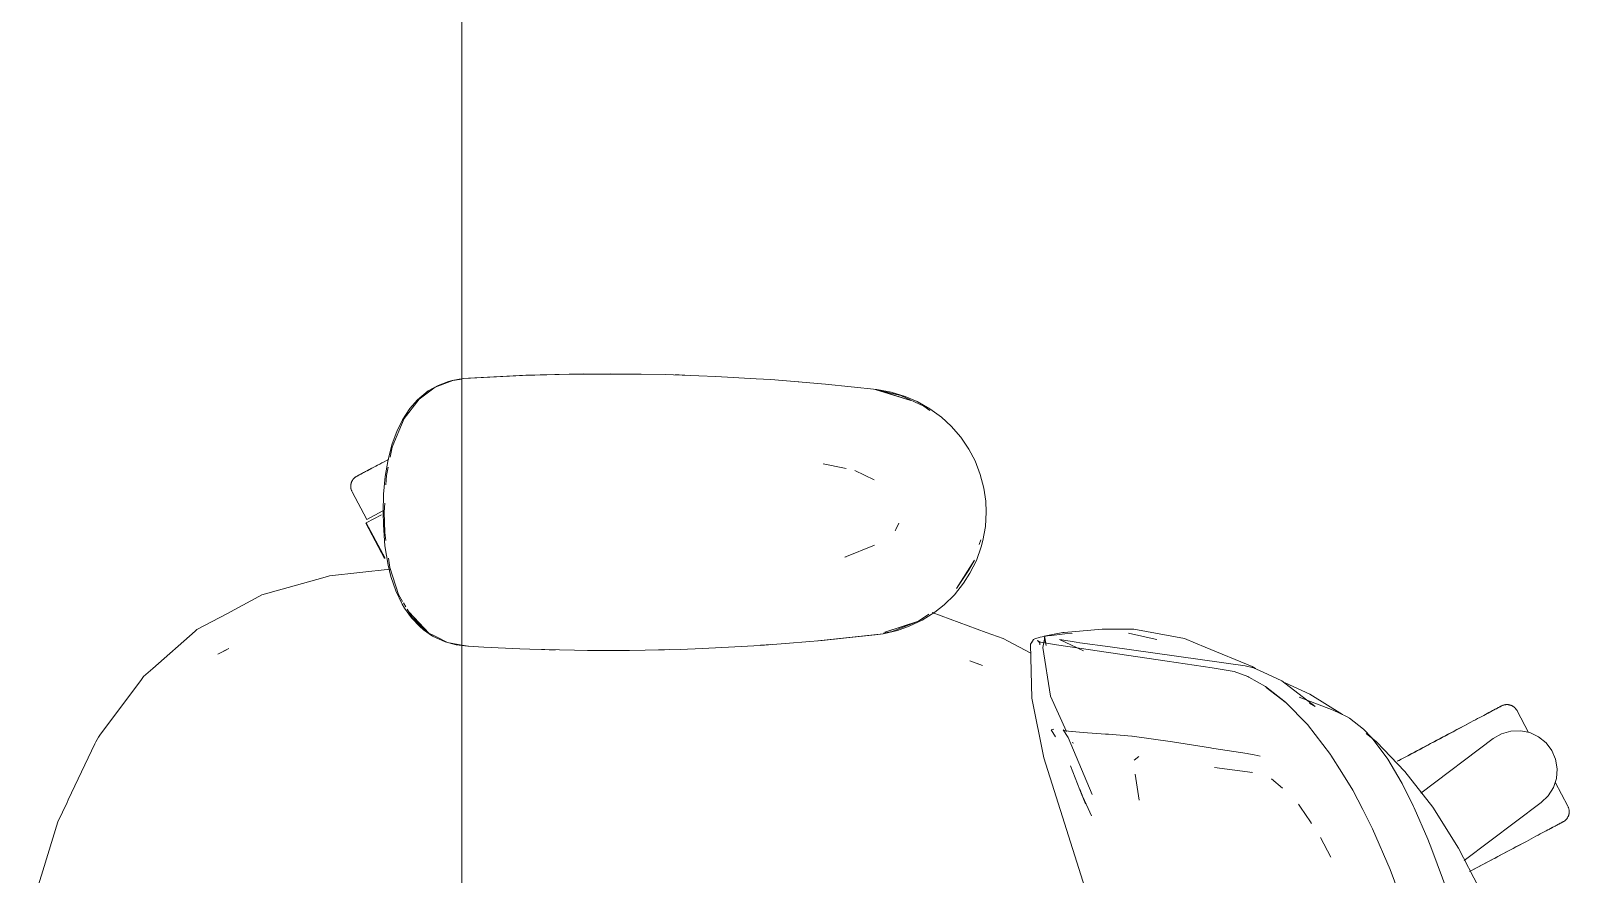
# Model space of a CAD drawing. Header units: millimetres. Extents: x 155927 to 295199, y -4084 to 97293.
# Drawn here: x 198500 to 199039, y 31813 to 32109 of the extents above; entities that cross this region are included whole.
import ezdxf

# ---------------------------------------------------------------- set-up
doc = ezdxf.new("R2010")
doc.units = ezdxf.units.MM
doc.header["$MEASUREMENT"] = 0
doc.layers.add('G-IMPT', color=8, linetype='CONTINUOUS', lineweight=9)
doc.layers.add('I-FURN', color=8, linetype='CONTINUOUS', lineweight=9)

msp = doc.modelspace()

# ---------------------------------------------------------------- linework, layer by layer
at = {"layer": 'G-IMPT'}
for p, q in [((198673.31, 31988.13), (198651.53, 31987.04)), ((198672.1, 31988.09), (198651.53, 31987.04)), ((198673.31, 31988.13), (198653.13, 31987.15)), ((198693.5, 31988.59), (198672.1, 31988.09)), ((198683.66, 31988.43), (198672.1, 31988.09)), ((198672.1, 31988.09), (198673.31, 31988.13)), ((198693.5, 31988.59), (198673.31, 31988.13)), ((198683.66, 31988.43), (198702.89, 31988.63)), ((198693.5, 31988.59), (198683.66, 31988.43)), ((198713.68, 31988.55), (198683.66, 31988.43)), ((198691.46, 31988.57), (198689.55, 31988.5)), ((198693.5, 31988.55), (198691.68, 31988.57)), ((198713.68, 31988.55), (198693.5, 31988.59)), ((198713.68, 31988.55), (198702.89, 31988.63)), ((198713.68, 31988.55), (198722.1, 31988.38)), ((198733.86, 31987.99), (198722.1, 31988.38)), ((198727.04, 31988.24), (198725.54, 31988.26)), ((198728.97, 31988.13), (198727.04, 31988.24)), ((198641.47, 31983.91), (198635.84, 31979.75)), ((198642.5, 31984.58), (198639.06, 31982.62)), ((198647.66, 31986.32), (198641.47, 31983.91)), ((198642.5, 31984.58), (198646.14, 31985.98)), ((198647.49, 31986.34), (198646.14, 31985.98)), ((198647.49, 31986.34), (198649.88, 31986.79)), ((198647.66, 31986.32), (198650.83, 31986.8)), ((198651.53, 31987.04), (198649.88, 31986.79)), ((198651.53, 31987.04), (198653.13, 31987.15)), ((198733.86, 31987.99), (198739.88, 31987.74)), ((198754.02, 31986.93), (198739.88, 31987.74)), ((198759.11, 31986.6), (198754.02, 31986.93)), ((198759.11, 31986.6), (198774.17, 31985.36)), ((198767.29, 31985.95), (198768.97, 31985.78)), ((198774.17, 31985.36), (198778.3, 31985.01)), ((198778.3, 31985.01), (198796.22, 31983.1)), ((198795.71, 31983.1), (198808.17, 31979.27)), ((198795.71, 31983.1), (198799.03, 31982.19)), ((198796.22, 31983.1), (198801.27, 31982.21)), ((198804.68, 31981.06), (198796.28, 31982.98)), ((198635.84, 31979.75), (198630.63, 31972.96)), ((198632.66, 31976.51), (198635.32, 31979.55)), ((198639.06, 31982.62), (198635.32, 31979.55)), ((198808.17, 31979.27), (198799.03, 31982.19)), ((198806.13, 31980.74), (198801.27, 31982.21)), ((198804.68, 31981.06), (198812.74, 31977.32)), ((198810.37, 31978.93), (198806.13, 31980.74)), ((198810.37, 31978.93), (198814.81, 31976.42)), ((198814.85, 31975.73), (198812.74, 31977.32)), ((198630, 31972.46), (198628.02, 31968.39)), ((198630.63, 31972.96), (198628.79, 31968.56)), ((198630, 31972.46), (198632.66, 31976.51)), ((198818.89, 31973.42), (198814.81, 31976.42)), ((198818.89, 31973.42), (198822.33, 31970.26)), ((198626.43, 31964.05), (198628.02, 31968.39)), ((198626.46, 31962.94), (198628.79, 31968.56)), ((198825.65, 31966.42), (198822.33, 31970.26)), ((198626.43, 31964.05), (198625, 31958.57)), ((198626.46, 31962.94), (198625.75, 31959.48)), ((198828.48, 31962.26), (198825.65, 31966.42)), ((198828.48, 31962.26), (198830.67, 31958.09)), ((198624, 31952.64), (198625, 31958.57)), ((198625.03, 31955.96), (198624.42, 31952.98)), ((198777.51, 31957.14), (198784.94, 31955.56)), ((198830.67, 31958.09), (198832.51, 31953.38)), ((198624, 31952.64), (198623.44, 31946.49)), ((198624.42, 31952.98), (198624.22, 31949.77)), ((198785.48, 31955.42), (198784.94, 31955.56)), ((198795.34, 31951.53), (198788.56, 31954.8)), ((198833.77, 31948.51), (198832.51, 31953.38)), ((198623.26, 31940.15), (198623.44, 31946.49)), ((198833.77, 31948.51), (198834.42, 31944)), ((198623.35, 31935.65), (198623.26, 31940.15)), ((198623.82, 31943.26), (198623.63, 31940.15)), ((198623.86, 31932.99), (198623.63, 31940.15)), ((198834.59, 31940.15), (198834.29, 31935.11)), ((198834.59, 31940.15), (198834.42, 31944)), ((198623.35, 31935.65), (198623.92, 31928.33)), ((198803.97, 31936.33), (198802.96, 31934.1)), ((198834.29, 31935.11), (198833.41, 31930.16)), ((198623.86, 31932.99), (198624.26, 31930.21)), ((198802.96, 31934.1), (198802.66, 31933.65)), ((198832.15, 31928.81), (198832.67, 31930.5)), ((198833.41, 31930.16), (198832.85, 31928.04)), ((198625.04, 31921.57), (198623.92, 31928.33)), ((198625.13, 31924.02), (198625.59, 31920.73)), ((198785.01, 31924.43), (198795.43, 31928.58)), ((198785.01, 31924.43), (198785.48, 31924.53)), ((198830.49, 31923.36), (198824.17, 31913.41)), ((198830.49, 31923.36), (198828.33, 31919.68)), ((198831.14, 31923.26), (198832.85, 31928.04)), ((198625.71, 31920.22), (198604.43, 31917.81)), ((198626.02, 31917.64), (198625.04, 31921.57)), ((198625.59, 31920.73), (198628.62, 31911.34)), ((198828.33, 31919.68), (198824.17, 31913.41)), ((198828.9, 31918.75), (198826.63, 31915.21)), ((198831.14, 31923.26), (198828.9, 31918.75)), ((198602.17, 31917.17), (198580.82, 31911.17)), ((198602.17, 31917.17), (198604.43, 31917.81)), ((198626.02, 31917.64), (198627.76, 31912.55)), ((198823.44, 31911.23), (198826.63, 31915.21)), ((198579.71, 31910.57), (198568.47, 31904.56)), ((198580.82, 31911.17), (198579.71, 31910.57)), ((198627.76, 31912.55), (198629.96, 31907.92)), ((198628.62, 31911.34), (198630.09, 31908.88)), ((198629.96, 31907.92), (198630.77, 31906.54)), ((198630.37, 31908.42), (198631.23, 31906.97)), ((198819.84, 31907.68), (198816.53, 31905.06)), ((198823.44, 31911.23), (198819.84, 31907.68)), ((198568.47, 31904.56), (198558.04, 31898.97)), ((198633.21, 31903.09), (198630.77, 31906.54)), ((198631.7, 31906.19), (198633.58, 31903.03)), ((198632.39, 31905.12), (198633.67, 31903.65)), ((198632.39, 31905.12), (198639.29, 31897.73)), ((198636.08, 31900.04), (198633.21, 31903.09)), ((198633.58, 31903.03), (198639.29, 31897.73)), ((198633.8, 31903.5), (198636.88, 31899.96)), ((198810.88, 31901.94), (198799.03, 31898.12)), ((198801.66, 31898.33), (198810.88, 31901.94)), ((198812.2, 31902.33), (198807.62, 31900.14)), ((198810.88, 31901.94), (198808.17, 31901.03)), ((198810.88, 31901.94), (198814.46, 31904.36)), ((198812.2, 31902.33), (198816.53, 31905.06)), ((198815.63, 31904.94), (198834.57, 31898)), ((198542.59, 31885.37), (198557.37, 31898.39)), ((198557.37, 31898.39), (198558.04, 31898.97)), ((198636.08, 31900.04), (198637.4, 31898.91)), ((198639.29, 31897.73), (198636.88, 31899.96)), ((198640.62, 31896.71), (198637.4, 31898.91)), ((198641.53, 31896.63), (198639.29, 31897.73)), ((198640.62, 31896.71), (198644.95, 31894.72)), ((198641.53, 31896.63), (198645.79, 31894.52)), ((198798.53, 31897.54), (198775.57, 31895.08)), ((198775.57, 31895.08), (198795.71, 31897.2)), ((198798.53, 31897.54), (198777.09, 31895.18)), ((198798.53, 31897.54), (198795.71, 31897.2)), ((198798.53, 31897.54), (198803.49, 31898.69)), ((198798.6, 31897.75), (198801.66, 31898.33)), ((198808.17, 31901.03), (198799.03, 31898.12)), ((198807.62, 31900.14), (198803.49, 31898.69)), ((198834.57, 31898), (198840.54, 31895.81)), ((198856.8, 31896.87), (198853.52, 31896.33)), ((198857.21, 31897.12), (198854.89, 31896.68)), ((198855.62, 31893.4), (198854.89, 31896.68)), ((198856.8, 31896.87), (198857.42, 31896.94)), ((198861.46, 31897.94), (198857.21, 31897.12)), ((198857.42, 31896.94), (198862.1, 31897.46)), ((198861.93, 31897.98), (198861.46, 31897.94)), ((198861.93, 31897.98), (198871.26, 31898.78)), ((198862.1, 31897.46), (198864.69, 31897.67)), ((198871.26, 31898.78), (198875.21, 31899.12)), ((198879.38, 31899.12), (198875.21, 31899.12)), ((198886.35, 31899.1), (198879.38, 31899.12)), ((198884.49, 31897.69), (198893.79, 31895.64)), ((198886.35, 31899.1), (198904.05, 31895.86)), ((198565.34, 31890.36), (198569.23, 31892.32)), ((198565.34, 31890.36), (198567.64, 31891.54)), ((198567.64, 31891.54), (198569.23, 31892.32)), ((198648.9, 31893.65), (198644.95, 31894.72)), ((198645.79, 31894.52), (198650.83, 31893.58)), ((198650.83, 31893.41), (198648.9, 31893.65)), ((198650.83, 31893.58), (198653.13, 31893.15)), ((198652.91, 31893.15), (198650.83, 31893.41)), ((198658.57, 31892.87), (198652.91, 31893.15)), ((198658.57, 31892.87), (198671.13, 31892.25)), ((198674.68, 31892.13), (198671.13, 31892.25)), ((198690.35, 31891.75), (198674.68, 31892.13)), ((198678.72, 31892.05), (198681.4, 31891.93)), ((198683.62, 31891.93), (198681.4, 31891.93)), ((198690.35, 31891.75), (198694.86, 31891.7)), ((198694.86, 31891.7), (198709.57, 31891.71)), ((198715.04, 31891.78), (198709.57, 31891.71)), ((198715.04, 31891.78), (198727.35, 31892.07)), ((198721.82, 31891.92), (198719.74, 31891.92)), ((198723.48, 31891.99), (198721.82, 31891.92)), ((198735.23, 31892.37), (198727.35, 31892.07)), ((198735.23, 31892.37), (198746.54, 31892.91)), ((198755.41, 31893.47), (198746.54, 31892.91)), ((198755.41, 31893.47), (198765.69, 31894.2)), ((198757.45, 31893.6), (198755.55, 31893.51)), ((198757.45, 31893.6), (198758.87, 31893.74)), ((198777.09, 31895.18), (198765.69, 31894.2)), ((198842.3, 31894.88), (198840.54, 31895.81)), ((198850.21, 31890.74), (198842.3, 31894.88)), ((198850.14, 31893.93), (198850.75, 31894.96)), ((198850.53, 31874.94), (198850.14, 31893.93)), ((198850.62, 31894.34), (198850.75, 31894.96)), ((198850.62, 31894.34), (198850.73, 31894.89)), ((198850.75, 31894.96), (198850.73, 31894.89)), ((198851.12, 31895.46), (198850.75, 31894.96)), ((198851.66, 31895.78), (198851.12, 31895.46)), ((198851.66, 31895.78), (198853.52, 31896.33)), ((198853.01, 31894.74), (198852.51, 31895.13)), ((198853.61, 31894.57), (198852.51, 31895.13)), ((198853.61, 31894.57), (198852.99, 31894.74)), ((198852.99, 31894.74), (198859.26, 31893.63)), ((198853.01, 31894.74), (198853.33, 31894.2)), ((198853.41, 31893.7), (198853.33, 31894.2)), ((198855.13, 31896.27), (198854.44, 31892.69)), ((198857.16, 31875.64), (198854.44, 31892.69)), ((198855.62, 31893.4), (198855.13, 31896.27)), ((198859.26, 31893.63), (198867.11, 31892.52)), ((198860.23, 31895.54), (198868.63, 31891.55)), ((198860.23, 31895.54), (198861.09, 31895.4)), ((198866.11, 31894.57), (198861.09, 31895.4)), ((198866.11, 31894.57), (198867.41, 31894.35)), ((198867.11, 31892.52), (198897.98, 31887.97)), ((198878.07, 31892.91), (198867.41, 31894.35)), ((198878.07, 31892.91), (198925.29, 31886.24)), ((198893.79, 31895.64), (198894.37, 31895.49)), ((198904.05, 31895.86), (198907.91, 31894.26)), ((198911.27, 31892.87), (198907.91, 31894.26)), ((198927.72, 31886.08), (198911.27, 31892.87)), ((198833.27, 31886.4), (198828.8, 31888.03)), ((198828.8, 31888.03), (198832.68, 31886.66)), ((198833.27, 31886.4), (198832.68, 31886.66)), ((198897.98, 31887.97), (198913.75, 31885.57)), ((198925.29, 31886.24), (198928.28, 31885.59)), ((198928.89, 31885.31), (198927.72, 31886.08)), ((198524.03, 31862.03), (198538.6, 31881.53)), ((198538.6, 31881.53), (198539.33, 31882.5)), ((198542.59, 31885.37), (198539.33, 31882.5)), ((198921.42, 31884.27), (198913.75, 31885.57)), ((198921.42, 31884.27), (198926.21, 31882.52)), ((198926.63, 31882.31), (198926.21, 31882.52)), ((198932.47, 31879.02), (198926.63, 31882.31)), ((198931.65, 31884.02), (198928.28, 31885.59)), ((198931.65, 31884.02), (198938.17, 31880.98)), ((198949.87, 31872.04), (198938.17, 31880.98)), ((198939.35, 31880.31), (198947.98, 31876.33)), ((198850.53, 31874.94), (198854.72, 31853.99)), ((198857.16, 31875.64), (198862.77, 31863.29)), ((198932.47, 31879.02), (198939.43, 31873.6)), ((198939.64, 31873.3), (198932.69, 31878.69)), ((198932.69, 31878.69), (198936.07, 31876.1)), ((198939.64, 31873.3), (198936.07, 31876.1)), ((198944.22, 31875.27), (198956.12, 31870.77)), ((198947.98, 31876.33), (198959.43, 31869.21)), ((198947.17, 31865.7), (198939.43, 31873.6)), ((198949.87, 31872.04), (198947.84, 31873.2)), ((198958.35, 31869.69), (198956.12, 31870.77)), ((198960.79, 31868.52), (198958.35, 31869.69)), ((198858.23, 31864.11), (198857.36, 31863.84)), ((198947.17, 31865.7), (198955.19, 31855.26)), ((198961.92, 31867.9), (198960.79, 31868.52)), ((198961.92, 31867.9), (198966.79, 31864.04)), ((198522.21, 31858.98), (198512.94, 31839.34)), ((198522.21, 31858.98), (198522.63, 31859.69)), ((198523.57, 31861.26), (198522.63, 31859.69)), ((198524.03, 31862.03), (198523.57, 31861.26)), ((198857.3, 31863.82), (198857.36, 31863.84)), ((198857.3, 31863.82), (198858.89, 31861.35)), ((198858.89, 31861.35), (198857.36, 31863.84)), ((198857.36, 31863.84), (198858.85, 31861.37)), ((198862.22, 31863.52), (198861.5, 31863.81)), ((198861.5, 31863.81), (198863.26, 31861.14)), ((198862.22, 31863.52), (198862.24, 31863.52)), ((198864.62, 31863.22), (198862.24, 31863.52)), ((198863.26, 31861.14), (198871.7, 31841.16)), ((198864.62, 31863.22), (198864.7, 31863.22)), ((198868.57, 31862.92), (198864.7, 31863.22)), ((198864.71, 31859.42), (198865.15, 31859.15)), ((198876.43, 31862.36), (198868.57, 31862.92)), ((198877.42, 31862.29), (198876.43, 31862.36)), ((198885.66, 31861.67), (198877.42, 31862.29)), ((198885.66, 31861.67), (198885.74, 31861.66)), ((198899.81, 31859.63), (198885.74, 31861.66)), ((198899.81, 31859.63), (198913.17, 31857.51)), ((198966.79, 31864.04), (198969.68, 31861.02)), ((198971.35, 31859.6), (198967.68, 31862.6)), ((198969.68, 31861.02), (198974.4, 31854.89)), ((198971.35, 31859.6), (198981.31, 31849.3)), ((198870.71, 31803.75), (198854.72, 31853.99)), ((198886.4, 31853.28), (198888.04, 31854.56)), ((198913.17, 31857.51), (198913.68, 31857.43)), ((198914.29, 31857.34), (198913.68, 31857.43)), ((198914.29, 31857.34), (198926.01, 31855.53)), ((198926.01, 31855.53), (198926.48, 31855.46)), ((198928.46, 31855.04), (198926.48, 31855.46)), ((198930.63, 31854.58), (198928.46, 31855.04)), ((198955.36, 31855.01), (198955.19, 31855.26)), ((198959.24, 31848.91), (198955.36, 31855.01)), ((198974.4, 31854.89), (198975.26, 31853.6)), ((198979.99, 31845.6), (198975.26, 31853.6)), ((198867.4, 31842.8), (198864.15, 31851.27)), ((198886.75, 31848.33), (198888.15, 31839.17)), ((198886.75, 31848.33), (198886.8, 31847.98)), ((198914.59, 31850.66), (198927.94, 31848.88)), ((198927.94, 31848.88), (198927.47, 31849.02)), ((198959.24, 31848.91), (198963.01, 31842.68)), ((198991.12, 31836.7), (198981.31, 31849.3)), ((198869.42, 31837.9), (198867.39, 31843.01)), ((198867.39, 31843.01), (198869.42, 31837.89)), ((198867.4, 31842.8), (198869.42, 31837.9)), ((198938.44, 31843.38), (198934.53, 31846.72)), ((198966.58, 31835.89), (198963.01, 31842.68)), ((198980.3, 31845), (198979.99, 31845.6)), ((198980.3, 31845), (198984.3, 31836.99)), ((198509.32, 31831.66), (198512.51, 31838.42)), ((198512.94, 31839.34), (198512.51, 31838.42)), ((198868.42, 31840.42), (198871.47, 31833.71)), ((198944.71, 31836.75), (198943.96, 31837.85)), ((198944.71, 31836.75), (198948.21, 31831.61)), ((198966.58, 31835.89), (198969.97, 31829.16)), ((198984.52, 31836.55), (198984.3, 31836.99)), ((198984.52, 31836.55), (198989.29, 31825.59)), ((199000.09, 31822.41), (198991.12, 31836.7)), ((198509.32, 31831.66), (198504, 31814.38)), ((198948.21, 31831.61), (198948.6, 31831.04)), ((198976.14, 31814.94), (198969.97, 31829.16)), ((198951.74, 31826.14), (198955.28, 31819.17)), ((198989.29, 31825.59), (198990.77, 31821.91)), ((198996.37, 31806.84), (198990.77, 31821.91)), ((199007.18, 31808.63), (199000.09, 31822.41)), ((198504, 31814.38), (198499.81, 31800.78)), ((198981.6, 31800.06), (198976.14, 31814.94))]:
    msp.add_line(p, q, dxfattribs=at)
at = {"layer": 'I-FURN'}
for p, q in [((198650.83, 31004.61), (198650.83, 32404.61)), ((198650.83, 32404.61), (198650.83, 31004.61)), ((198619.99, 31955.91), (198619.36, 31955.57)), ((198620.66, 31956.26), (198619.99, 31955.91)), ((198621.35, 31956.63), (198620.66, 31956.26)), ((198622.07, 31957.01), (198621.35, 31956.63)), ((198622.82, 31957.41), (198622.07, 31957.01)), ((198623.6, 31957.83), (198622.82, 31957.41)), ((198624.4, 31958.25), (198623.6, 31957.83)), ((198625.22, 31958.69), (198624.4, 31958.25)), ((198612.06, 31950.27), (198612.11, 31950.43)), ((198612.11, 31950.43), (198612.16, 31950.58)), ((198612.16, 31950.58), (198612.22, 31950.73)), ((198612.22, 31950.73), (198612.29, 31950.88)), ((198612.29, 31950.88), (198612.36, 31951.02)), ((198612.36, 31951.02), (198612.43, 31951.17)), ((198612.43, 31951.17), (198612.51, 31951.3)), ((198612.51, 31951.3), (198612.6, 31951.44)), ((198612.6, 31951.44), (198612.69, 31951.57)), ((198612.69, 31951.57), (198612.79, 31951.7)), ((198612.79, 31951.7), (198612.89, 31951.82)), ((198612.89, 31951.82), (198613, 31951.94)), ((198613, 31951.94), (198613.11, 31952.06)), ((198613.11, 31952.06), (198613.23, 31952.17)), ((198613.23, 31952.17), (198613.35, 31952.28)), ((198613.35, 31952.28), (198613.48, 31952.38)), ((198613.48, 31952.38), (198613.61, 31952.47)), ((198613.61, 31952.47), (198613.74, 31952.57)), ((198613.74, 31952.57), (198613.88, 31952.65)), ((198613.88, 31952.65), (198614.02, 31952.73)), ((198614.02, 31952.73), (198614.06, 31952.75)), ((198614.1, 31952.78), (198614.06, 31952.76)), ((198614.06, 31952.75), (198614.08, 31952.76)), ((198614.06, 31952.76), (198614.06, 31952.75)), ((198614.08, 31952.76), (198614.14, 31952.79)), ((198614.19, 31952.82), (198614.1, 31952.78)), ((198614.14, 31952.79), (198614.24, 31952.85)), ((198614.31, 31952.89), (198614.19, 31952.82)), ((198614.24, 31952.85), (198614.38, 31952.92)), ((198614.47, 31952.97), (198614.31, 31952.89)), ((198614.38, 31952.92), (198614.56, 31953.02)), ((198614.67, 31953.08), (198614.47, 31952.97)), ((198614.56, 31953.02), (198614.78, 31953.14)), ((198614.91, 31953.21), (198614.67, 31953.08)), ((198614.78, 31953.14), (198615.03, 31953.27)), ((198615.19, 31953.36), (198614.91, 31953.21)), ((198615.03, 31953.27), (198615.33, 31953.43)), ((198615.51, 31953.52), (198615.19, 31953.36)), ((198615.33, 31953.43), (198615.67, 31953.61)), ((198615.86, 31953.71), (198615.51, 31953.52)), ((198615.67, 31953.61), (198616.04, 31953.81)), ((198616.26, 31953.92), (198615.86, 31953.71)), ((198616.04, 31953.81), (198616.45, 31954.03)), ((198616.69, 31954.15), (198616.26, 31953.92)), ((198616.45, 31954.03), (198616.9, 31954.26)), ((198617.15, 31954.4), (198616.69, 31954.15)), ((198616.9, 31954.26), (198617.38, 31954.52)), ((198617.65, 31954.66), (198617.15, 31954.4)), ((198617.38, 31954.52), (198617.9, 31954.79)), ((198618.19, 31954.95), (198617.65, 31954.66)), ((198617.9, 31954.79), (198618.45, 31955.09)), ((198618.76, 31955.25), (198618.19, 31954.95)), ((198618.45, 31955.09), (198619.03, 31955.4)), ((198619.36, 31955.57), (198618.76, 31955.25)), ((198611.92, 31949.32), (198611.93, 31949.48)), ((198611.92, 31949.16), (198611.92, 31949.32)), ((198611.92, 31949), (198611.92, 31949.16)), ((198611.93, 31948.84), (198611.92, 31949)), ((198611.93, 31949.48), (198611.94, 31949.64)), ((198611.95, 31948.68), (198611.93, 31948.84)), ((198611.94, 31949.64), (198611.96, 31949.8)), ((198611.97, 31948.52), (198611.95, 31948.68)), ((198611.96, 31949.8), (198611.99, 31949.96)), ((198612, 31948.36), (198611.97, 31948.52)), ((198611.99, 31949.96), (198612.02, 31950.12)), ((198612.04, 31948.2), (198612, 31948.36)), ((198612.02, 31950.12), (198612.06, 31950.27)), ((198612.08, 31948.05), (198612.04, 31948.2)), ((198612.13, 31947.89), (198612.08, 31948.05)), ((198612.19, 31947.74), (198612.13, 31947.89)), ((198612.25, 31947.59), (198612.19, 31947.74)), ((198612.32, 31947.45), (198612.25, 31947.59)), ((198612.39, 31947.3), (198612.32, 31947.45)), ((198612.39, 31947.3), (198617.54, 31937.62)), ((198617.54, 31937.62), (198623.17, 31940.61)), ((198617.18, 31936.29), (198623.76, 31923.93)), ((198617.35, 31936.39), (198622.65, 31939.2)), ((198623.93, 31924.02), (198617.35, 31936.39)), ((198624.02, 31924.07), (198623.93, 31924.02)), ((199010.16, 31869.59), (199009.55, 31869.26)), ((199010.75, 31869.9), (199010.16, 31869.59)), ((199010.43, 31869.73), (199011, 31870.03)), ((199011.3, 31870.19), (199010.75, 31869.9)), ((199011, 31870.03), (199011.54, 31870.32)), ((199011.81, 31870.46), (199011.3, 31870.19)), ((199011.54, 31870.32), (199012.04, 31870.58)), ((199012.3, 31870.72), (199011.81, 31870.46)), ((199012.04, 31870.58), (199012.51, 31870.83)), ((199012.74, 31870.96), (199012.3, 31870.72)), ((199012.51, 31870.83), (199012.94, 31871.06)), ((199013.15, 31871.18), (199012.74, 31870.96)), ((199012.94, 31871.06), (199013.33, 31871.27)), ((199013.53, 31871.37), (199013.15, 31871.18)), ((199013.33, 31871.27), (199013.68, 31871.46)), ((199013.86, 31871.55), (199013.53, 31871.37)), ((199013.68, 31871.46), (199014, 31871.63)), ((199014.16, 31871.71), (199013.86, 31871.55)), ((199014, 31871.63), (199014.28, 31871.78)), ((199014.42, 31871.85), (199014.16, 31871.71)), ((199014.28, 31871.78), (199014.52, 31871.9)), ((199014.64, 31871.96), (199014.42, 31871.85)), ((199014.52, 31871.9), (199014.72, 31872.01)), ((199014.82, 31872.06), (199014.64, 31871.96)), ((199014.72, 31872.01), (199014.88, 31872.1)), ((199014.96, 31872.14), (199014.82, 31872.06)), ((199014.88, 31872.1), (199015.01, 31872.16)), ((199015.06, 31872.19), (199014.96, 31872.14)), ((199015.01, 31872.16), (199015.09, 31872.21)), ((199015.12, 31872.22), (199015.06, 31872.19)), ((199015.09, 31872.21), (199015.13, 31872.23)), ((199015.14, 31872.23), (199015.12, 31872.22)), ((199015.13, 31872.23), (199015.14, 31872.23)), ((199015.14, 31872.23), (199015.28, 31872.3)), ((199015.28, 31872.3), (199015.43, 31872.37)), ((199015.43, 31872.37), (199015.58, 31872.43)), ((199015.58, 31872.43), (199015.73, 31872.49)), ((199015.73, 31872.49), (199015.88, 31872.54)), ((199015.88, 31872.54), (199016.04, 31872.58)), ((199016.04, 31872.58), (199016.19, 31872.62)), ((199016.19, 31872.62), (199016.35, 31872.65)), ((199016.35, 31872.65), (199016.51, 31872.67)), ((199016.51, 31872.67), (199016.67, 31872.69)), ((199016.67, 31872.69), (199016.83, 31872.7)), ((199016.83, 31872.7), (199016.99, 31872.7)), ((199016.99, 31872.7), (199017.15, 31872.7)), ((199017.15, 31872.7), (199017.32, 31872.69)), ((199017.32, 31872.69), (199017.48, 31872.68)), ((199017.48, 31872.68), (199017.64, 31872.66)), ((199017.64, 31872.66), (199017.79, 31872.63)), ((199017.79, 31872.63), (199017.95, 31872.6)), ((199017.95, 31872.6), (199018.11, 31872.56)), ((199018.11, 31872.56), (199018.26, 31872.51)), ((199018.26, 31872.51), (199018.42, 31872.46)), ((199018.42, 31872.46), (199018.57, 31872.4)), ((199018.57, 31872.4), (199018.71, 31872.33)), ((199018.71, 31872.33), (199018.86, 31872.26)), ((199018.86, 31872.26), (199019, 31872.19)), ((199019, 31872.19), (199019.14, 31872.11)), ((199019.14, 31872.11), (199019.28, 31872.02)), ((199019.28, 31872.02), (199019.41, 31871.93)), ((199019.41, 31871.93), (199019.54, 31871.83)), ((199019.54, 31871.83), (199019.66, 31871.73)), ((199019.66, 31871.73), (199019.78, 31871.62)), ((199019.78, 31871.62), (199019.9, 31871.51)), ((199019.9, 31871.51), (199020.01, 31871.39)), ((199020.01, 31871.39), (199020.11, 31871.27)), ((199020.11, 31871.27), (199020.21, 31871.14)), ((199020.21, 31871.14), (199020.31, 31871.01)), ((199020.31, 31871.01), (199020.4, 31870.88)), ((199020.4, 31870.88), (199020.49, 31870.74)), ((199020.49, 31870.74), (199020.57, 31870.6)), ((199020.57, 31870.6), (199020.59, 31870.56)), ((199024.62, 31862.98), (199020.59, 31870.56)), ((199000.04, 31864.2), (198999.11, 31863.71)), ((198999.54, 31863.94), (199000.46, 31864.43)), ((199000.95, 31864.69), (199000.04, 31864.2)), ((199000.46, 31864.43), (199001.37, 31864.91)), ((199001.85, 31865.17), (199000.95, 31864.69)), ((199001.37, 31864.91), (199002.25, 31865.38)), ((199002.72, 31865.63), (199001.85, 31865.17)), ((199002.25, 31865.38), (199003.12, 31865.84)), ((199003.58, 31866.09), (199002.72, 31865.63)), ((199003.12, 31865.84), (199003.97, 31866.29)), ((199004.42, 31866.53), (199003.58, 31866.09)), ((199005.23, 31866.96), (199004.42, 31866.53)), ((199006.02, 31867.38), (199005.23, 31866.96)), ((199006.78, 31867.79), (199006.02, 31867.38)), ((199007.51, 31868.18), (199006.78, 31867.79)), ((199008.22, 31868.55), (199007.51, 31868.18)), ((199008.9, 31868.91), (199008.22, 31868.55)), ((199009.55, 31869.26), (199008.9, 31868.91)), ((198986.93, 31841.71), (199012.24, 31860.79)), ((198988.72, 31858.19), (198989.73, 31858.72)), ((198990.27, 31859.01), (198989.27, 31858.48)), ((198989.73, 31858.72), (198990.73, 31859.26)), ((198991.28, 31859.54), (198990.27, 31859.01)), ((198990.73, 31859.26), (198991.74, 31859.79)), ((198992.28, 31860.08), (198991.28, 31859.54)), ((198991.74, 31859.79), (198992.74, 31860.32)), ((198993.28, 31860.61), (198992.28, 31860.08)), ((198992.74, 31860.32), (198993.74, 31860.85)), ((198994.27, 31861.14), (198993.28, 31860.61)), ((198993.74, 31860.85), (198994.73, 31861.38)), ((198995.26, 31861.66), (198994.27, 31861.14)), ((198994.73, 31861.38), (198995.71, 31861.9)), ((198996.24, 31862.18), (198995.26, 31861.66)), ((198995.71, 31861.9), (198996.68, 31862.42)), ((198997.21, 31862.7), (198996.24, 31862.18)), ((198996.68, 31862.42), (198997.65, 31862.93)), ((198998.16, 31863.21), (198997.21, 31862.7)), ((198997.65, 31862.93), (198998.6, 31863.44)), ((198999.11, 31863.71), (198998.16, 31863.21)), ((198998.6, 31863.44), (198999.54, 31863.94)), ((199012.24, 31860.79), (199015.16, 31862.48)), ((199015.16, 31862.48), (199018.4, 31863.42)), ((199018.4, 31863.42), (199021.77, 31863.56)), ((199021.77, 31863.56), (199025.08, 31862.89)), ((199025.08, 31862.89), (199028.13, 31861.45)), ((199028.13, 31861.45), (199030.74, 31859.32)), ((199030.74, 31859.32), (199032.77, 31856.62)), ((198979.54, 31853.3), (198978.63, 31852.82)), ((198979.05, 31853.04), (198979.96, 31853.53)), ((198980.46, 31853.79), (198979.54, 31853.3)), ((198979.96, 31853.53), (198980.89, 31854.02)), ((198981.4, 31854.29), (198980.46, 31853.79)), ((198980.89, 31854.02), (198981.83, 31854.52)), ((198982.35, 31854.8), (198981.4, 31854.29)), ((198981.83, 31854.52), (198982.79, 31855.03)), ((198983.31, 31855.31), (198982.35, 31854.8)), ((198982.79, 31855.03), (198983.76, 31855.55)), ((198984.29, 31855.83), (198983.31, 31855.31)), ((198983.76, 31855.55), (198984.74, 31856.07)), ((198985.27, 31856.35), (198984.29, 31855.83)), ((198984.74, 31856.07), (198985.73, 31856.59)), ((198986.26, 31856.88), (198985.27, 31856.35)), ((198985.73, 31856.59), (198986.72, 31857.12)), ((198987.26, 31857.41), (198986.26, 31856.88)), ((198986.72, 31857.12), (198987.72, 31857.65)), ((198988.26, 31857.94), (198987.26, 31857.41)), ((198987.72, 31857.65), (198988.72, 31858.19)), ((198989.27, 31858.48), (198988.26, 31857.94)), ((199032.77, 31856.62), (199034.1, 31853.52)), ((199034.1, 31853.52), (199034.64, 31850.19)), ((199034.64, 31850.19), (199034.38, 31846.83)), ((199033.31, 31843.63), (199031.51, 31840.78)), ((199034.38, 31846.83), (199033.31, 31843.63)), ((199038.4, 31837.07), (199033.93, 31845.48)), ((199029.08, 31838.43), (199002.02, 31818.04)), ((199031.51, 31840.78), (199029.08, 31838.43)), ((199036.91, 31831.72), (199036.77, 31831.64)), ((199037.05, 31831.8), (199036.91, 31831.72)), ((199037.18, 31831.89), (199037.05, 31831.8)), ((199037.31, 31831.99), (199037.18, 31831.89)), ((199037.43, 31832.09), (199037.31, 31831.99)), ((199037.56, 31832.2), (199037.43, 31832.09)), ((199037.67, 31832.31), (199037.56, 31832.2)), ((199037.79, 31832.42), (199037.67, 31832.31)), ((199037.89, 31832.54), (199037.79, 31832.42)), ((199038, 31832.67), (199037.89, 31832.54)), ((199038.09, 31832.8), (199038, 31832.67)), ((199038.19, 31832.93), (199038.09, 31832.8)), ((199038.27, 31833.06), (199038.19, 31832.93)), ((199038.35, 31833.2), (199038.27, 31833.06)), ((199038.43, 31833.34), (199038.35, 31833.2)), ((199038.4, 31837.07), (199038.47, 31836.92)), ((199038.5, 31833.49), (199038.43, 31833.34)), ((199038.47, 31836.92), (199038.54, 31836.78)), ((199038.57, 31833.64), (199038.5, 31833.49)), ((199038.54, 31836.78), (199038.6, 31836.63)), ((199038.62, 31833.79), (199038.57, 31833.64)), ((199038.6, 31836.63), (199038.65, 31836.48)), ((199038.68, 31833.94), (199038.62, 31833.79)), ((199038.65, 31836.48), (199038.7, 31836.32)), ((199038.72, 31834.09), (199038.68, 31833.94)), ((199038.7, 31836.32), (199038.75, 31836.17)), ((199038.76, 31834.25), (199038.72, 31834.09)), ((199038.75, 31836.17), (199038.78, 31836.01)), ((199038.8, 31834.41), (199038.76, 31834.25)), ((199038.78, 31836.01), (199038.81, 31835.85)), ((199038.82, 31834.57), (199038.8, 31834.41)), ((199038.81, 31835.85), (199038.84, 31835.69)), ((199038.85, 31834.73), (199038.82, 31834.57)), ((199038.84, 31835.69), (199038.85, 31835.53)), ((199038.85, 31835.53), (199038.87, 31835.37)), ((199038.86, 31834.89), (199038.85, 31834.73)), ((199038.87, 31835.05), (199038.86, 31834.89)), ((199038.87, 31835.37), (199038.87, 31835.21)), ((199038.87, 31835.21), (199038.87, 31835.05)), ((199026.39, 31826.12), (199027.19, 31826.54)), ((199027.19, 31826.54), (199027.97, 31826.95)), ((199027.97, 31826.95), (199028.71, 31827.35)), ((199028.71, 31827.35), (199029.44, 31827.74)), ((199029.44, 31827.74), (199030.13, 31828.11)), ((199030.13, 31828.11), (199030.8, 31828.46)), ((199030.8, 31828.46), (199031.43, 31828.8)), ((199031.43, 31828.8), (199032.03, 31829.12)), ((199032.34, 31829.28), (199031.76, 31828.97)), ((199032.03, 31829.12), (199032.6, 31829.42)), ((199032.89, 31829.57), (199032.34, 31829.28)), ((199032.6, 31829.42), (199033.13, 31829.7)), ((199033.41, 31829.85), (199032.89, 31829.57)), ((199033.13, 31829.7), (199033.64, 31829.97)), ((199033.89, 31830.11), (199033.41, 31829.85)), ((199033.64, 31829.97), (199034.1, 31830.22)), ((199034.34, 31830.34), (199033.89, 31830.11)), ((199034.1, 31830.22), (199034.53, 31830.45)), ((199034.75, 31830.56), (199034.34, 31830.34)), ((199034.53, 31830.45), (199034.92, 31830.65)), ((199035.12, 31830.76), (199034.75, 31830.56)), ((199034.92, 31830.65), (199035.28, 31830.84)), ((199035.46, 31830.94), (199035.12, 31830.76)), ((199035.28, 31830.84), (199035.6, 31831.01)), ((199035.75, 31831.1), (199035.46, 31830.94)), ((199035.6, 31831.01), (199035.88, 31831.16)), ((199036.01, 31831.23), (199035.75, 31831.1)), ((199035.88, 31831.16), (199036.12, 31831.29)), ((199036.23, 31831.35), (199036.01, 31831.23)), ((199036.12, 31831.29), (199036.32, 31831.4)), ((199036.41, 31831.44), (199036.23, 31831.35)), ((199036.32, 31831.4), (199036.48, 31831.48)), ((199036.55, 31831.52), (199036.41, 31831.44)), ((199036.48, 31831.48), (199036.6, 31831.55)), ((199036.65, 31831.57), (199036.55, 31831.52)), ((199036.6, 31831.55), (199036.68, 31831.59)), ((199036.71, 31831.6), (199036.65, 31831.57)), ((199036.68, 31831.59), (199036.73, 31831.61)), ((199036.73, 31831.62), (199036.71, 31831.6)), ((199036.77, 31831.64), (199036.73, 31831.62)), ((199036.73, 31831.61), (199036.73, 31831.62)), ((199016.85, 31821.05), (199015.87, 31820.52)), ((199016.32, 31820.76), (199017.31, 31821.29)), ((199017.83, 31821.57), (199016.85, 31821.05)), ((199017.31, 31821.29), (199018.28, 31821.8)), ((199018.8, 31822.08), (199017.83, 31821.57)), ((199018.28, 31821.8), (199019.24, 31822.32)), ((199019.76, 31822.59), (199018.8, 31822.08)), ((199019.24, 31822.32), (199020.2, 31822.82)), ((199020.7, 31823.09), (199019.76, 31822.59)), ((199020.2, 31822.82), (199021.13, 31823.32)), ((199021.63, 31823.59), (199020.7, 31823.09)), ((199021.13, 31823.32), (199022.06, 31823.81)), ((199022.55, 31824.07), (199021.63, 31823.59)), ((199022.06, 31823.81), (199022.96, 31824.29)), ((199022.96, 31824.29), (199023.85, 31824.77)), ((199023.85, 31824.77), (199024.72, 31825.23)), ((199024.72, 31825.23), (199025.56, 31825.68)), ((199025.56, 31825.68), (199026.39, 31826.12)), ((199006.87, 31815.74), (199005.88, 31815.21)), ((199006.34, 31815.45), (199007.32, 31815.98)), ((199007.86, 31816.26), (199006.87, 31815.74)), ((199007.32, 31815.98), (199008.32, 31816.51)), ((199008.86, 31816.79), (199007.86, 31816.26)), ((199008.32, 31816.51), (199009.32, 31817.04)), ((199009.86, 31817.33), (199008.86, 31816.79)), ((199009.32, 31817.04), (199010.32, 31817.57)), ((199010.86, 31817.86), (199009.86, 31817.33)), ((199010.32, 31817.57), (199011.32, 31818.11)), ((199011.87, 31818.39), (199010.86, 31817.86)), ((199011.32, 31818.11), (199012.33, 31818.64)), ((199012.87, 31818.93), (199011.87, 31818.39)), ((199012.33, 31818.64), (199013.33, 31819.17)), ((199013.87, 31819.46), (199012.87, 31818.93)), ((199013.33, 31819.17), (199014.33, 31819.71)), ((199014.87, 31819.99), (199013.87, 31819.46)), ((199014.33, 31819.71), (199015.33, 31820.24)), ((199015.87, 31820.52), (199014.87, 31819.99)), ((199015.33, 31820.24), (199016.32, 31820.76)), ((199004.91, 31814.7), (199003.95, 31814.18)), ((199004.39, 31814.42), (199005.36, 31814.93)), ((199005.88, 31815.21), (199004.91, 31814.7)), ((199005.36, 31814.93), (199006.34, 31815.45))]:
    msp.add_line(p, q, dxfattribs=at)

doc.saveas('drawing.dxf')
